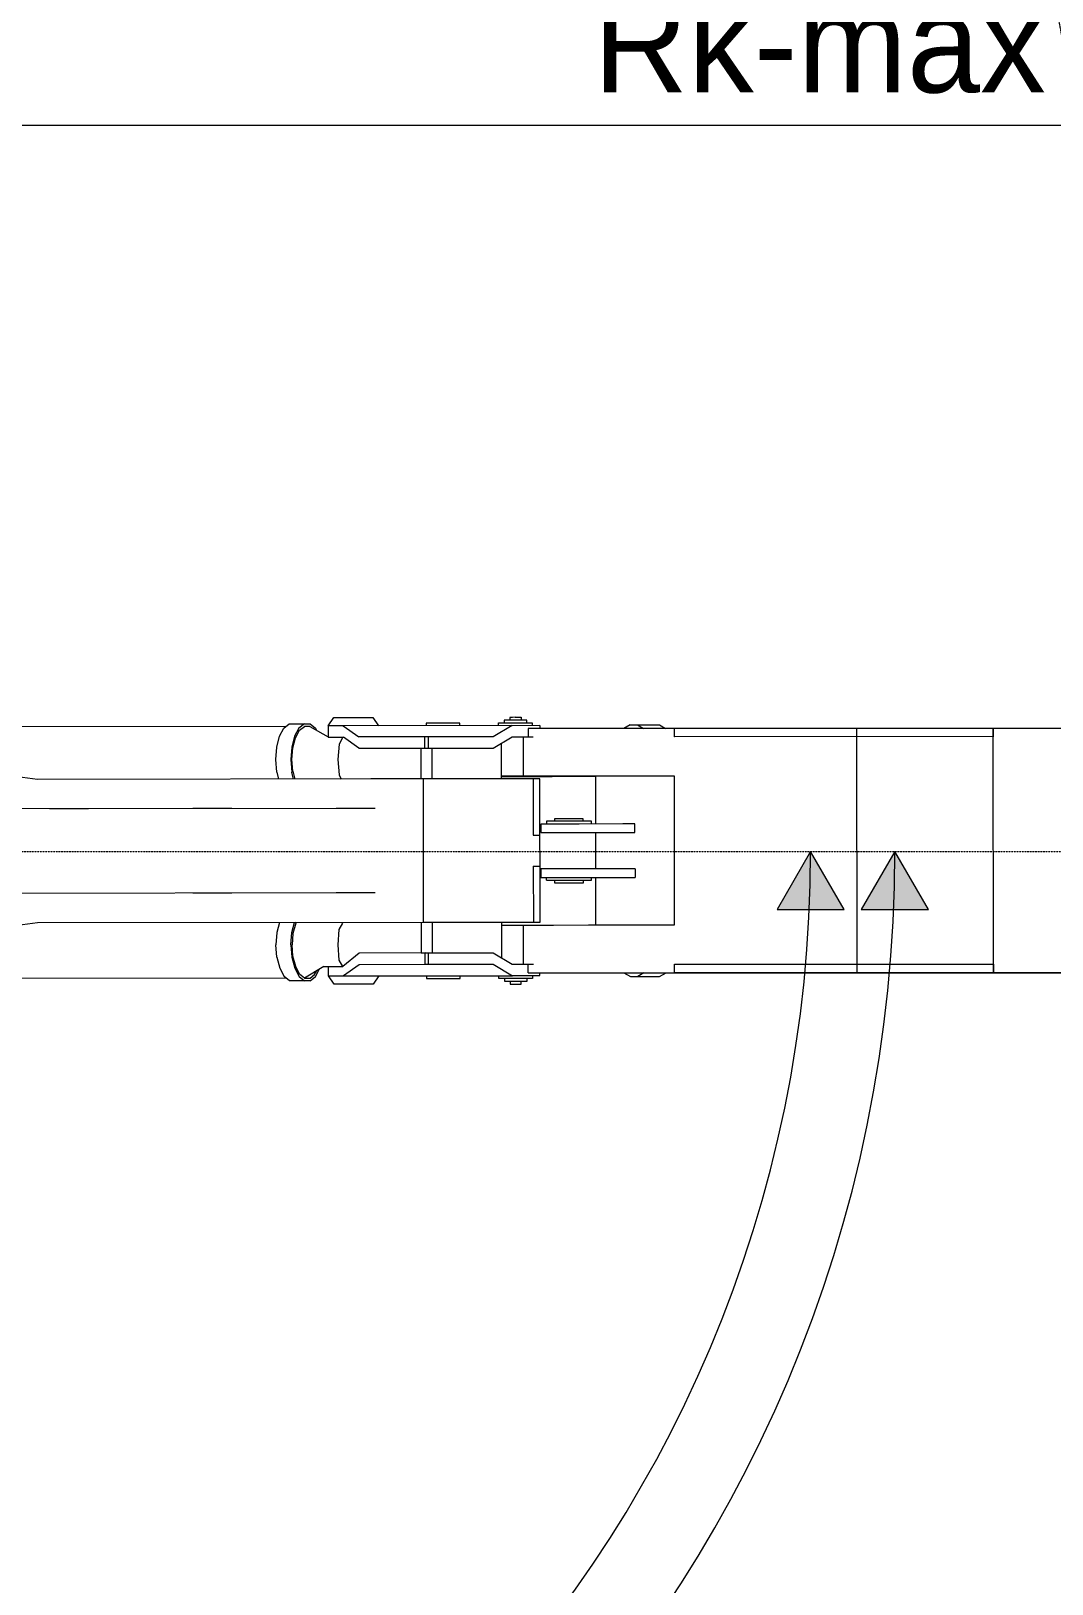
# Model space of a CAD drawing. Header units: millimetres. Extents: x -36433 to 17091, y -3786 to 28324.
# Drawn here: x 5162 to 9210, y 3074 to 9233 of the extents above; entities that cross this region are included whole.
import ezdxf

# ---------------------------------------------------------------- set-up
doc = ezdxf.new("R2010")
doc.units = ezdxf.units.MM
doc.linetypes.add('DASHDOT', pattern=[1, 0.5, -0.25, 0, -0.25])
doc.linetypes.add('HIDDEN2', pattern=[0.1875, 0.125, -0.0625])
doc.styles.get("Standard").update_dxf_attribs({"font": 'arial.ttf'})

msp = doc.modelspace()

# ---------------------------------------------------------------- hatches: boundary and pattern name
at = {"linetype": 'Continuous', "lineweight": 5}
for points in [[(8386.1, 5749.1), (8253.1, 5979.4), (8120.2, 5749.1)], [(8720.1, 5749.1), (8587.1, 5979.4), (8454.2, 5749.1)]]:
    msp.add_hatch(color=256, dxfattribs=at).paths.add_polyline_path(points)

# ---------------------------------------------------------------- linework, layer by layer
at = {"color": 0, "linetype": 'Continuous', "lineweight": 5}
for p, q in [((6173, 6474.9), (5115.4, 6474.2)), ((6147.3, 6436.7), (6165.1, 6468.9)), ((6165.1, 6468.9), (6185.8, 6486.1)), ((6185.8, 6486.1), (6268.8, 6486.1)), ((6224.4, 6468.9), (6206.6, 6436.7)), ((6246.1, 6486.1), (6224.4, 6468.9)), ((6227.3, 6459.7), (6247.1, 6475.5)), ((6267.8, 6475.5), (6247.1, 6475.5)), ((6267.8, 6475.5), (6340, 6433.5)), ((6268.8, 6486.1), (6289.6, 6468.9)), ((6289.6, 6468.9), (6293.5, 6459.7)), ((6340, 6477.5), (6362.7, 6511.1)), ((6340, 6477.5), (6340, 6432.7)), ((6400.3, 6477.5), (6340, 6477.5)), ((6362.7, 6511.1), (6517.9, 6511.1)), ((7179.2, 6478.2), (6400.3, 6477.5)), ((6400.3, 6477.5), (6461.6, 6433.4)), ((6517.9, 6511.1), (6539.7, 6477.5)), ((6729.4, 6488.7), (6729.4, 6477.5)), ((6862.9, 6488.7), (6729.4, 6488.7)), ((6862.9, 6477.5), (6862.9, 6488.7)), ((7069.4, 6478.2), (6994.3, 6434)), ((7016.1, 6489.4), (7149.5, 6489.4)), ((7016.1, 6478.2), (7016.1, 6489.4)), ((7038.8, 6500.6), (7038.8, 6489.4)), ((7127.8, 6500.6), (7038.8, 6500.6)), ((7071.4, 6511.1), (7060.6, 6511.1)), ((7060.6, 6511.1), (7060.6, 6500.6)), ((7067.5, 6477.5), (7069.4, 6478.2)), ((7067.5, 6478.2), (7067.5, 6477.5)), ((7082.3, 6511.8), (7071.4, 6511.1)), ((7081.3, 6500.6), (7082.3, 6500.6)), ((7082.3, 6511.8), (7105, 6511.8)), ((7105, 6511.8), (7105, 6500.6)), ((7127.8, 6489.4), (7127.8, 6500.6)), ((7132.7, 6467), (7132.7, 6433.4)), ((7372.9, 6467), (7132.7, 6467)), ((7149.5, 6489.4), (7149.5, 6478.2)), ((7179.2, 6478.2), (7179.2, 6467)), ((7712.9, 6467.6), (7372.9, 6467)), ((7538, 6481.5), (7513.2, 6467)), ((7538, 6481.5), (7654.6, 6481.5)), ((7566.6, 6481.5), (7590.3, 6467)), ((7654.6, 6481.5), (7677.3, 6467)), ((7712.9, 6434), (7712.9, 6467.6)), ((9508.8, 6467.6), (7712.9, 6467.6)), ((8437.4, 5499), (8436.4, 6467.6)), ((8977.1, 6467.6), (8977.1, 6434)), ((8978.1, 5499), (8977.1, 6467.6)), ((5187.5, 6265.3), (4016.2, 6420.2)), ((6136.4, 6393.2), (6147.3, 6436.7)), ((6206.6, 6436.7), (6195.7, 6393.2)), ((6200.6, 6389.9), (6210.5, 6429.4)), ((6210.5, 6429.4), (6227.3, 6459.7)), ((6340, 6432.7), (6401.2, 6432.7)), ((6383.5, 6405), (6378.5, 6344.4)), ((6398.8, 6432.7), (6383.5, 6405)), ((6461.6, 6388.6), (6401.2, 6432.7)), ((6723.5, 6434), (6461.6, 6433.4)), ((6723.5, 6389.2), (6723.5, 6434)), ((6994.3, 6434), (6723.5, 6434)), ((6736.4, 6434), (6736.4, 6389.2)), ((6994.3, 6389.2), (7070.4, 6433.4)), ((7027.9, 6266.7), (7027.9, 6408.3)), ((7070.4, 6433.4), (7153.1, 6433.4)), ((7113.9, 6433.4), (7113.9, 6277.9)), ((7712.9, 6433.4), (7711.9, 6433.4)), ((8436.4, 6434.7), (7712.9, 6434)), ((8977.1, 6434), (8436.4, 6434.7)), ((6132.4, 6343.8), (6136.4, 6393.2)), ((6136.4, 6294.3), (6132.4, 6343.8)), ((6195.7, 6393.2), (6191.7, 6343.8)), ((6191.7, 6343.8), (6195.7, 6294.3)), ((6196.7, 6343.8), (6200.6, 6389.9)), ((6200.6, 6298.3), (6196.7, 6343.8)), ((6378.5, 6344.4), (6383.5, 6283.1)), ((6461.6, 6388.6), (6723.5, 6389.2)), ((6707.7, 6388.6), (6707.7, 6266.7)), ((6723.5, 6389.2), (6994.3, 6389.2)), ((6751.2, 6389.2), (6751.2, 6266.7)), ((6136.4, 6294.3), (6143.3, 6266)), ((6202.6, 6266), (6195.7, 6294.3)), ((6200.6, 6298.3), (6207.6, 6266)), ((6383.5, 6283.1), (6392.4, 6266)), ((6716.6, 6266.7), (5187.5, 6265.3)), ((7180.1, 6266.7), (6510, 6266.7)), ((6716.6, 6266.7), (6716.6, 5699.3)), ((7026.9, 6277.9), (7026.9, 6277.2)), ((7712.9, 6277.9), (7026.9, 6277.9)), ((7026.9, 6277.2), (7228.6, 6277.2)), ((7153.5, 6266.7), (7153.5, 6043.9)), ((7181.1, 5698.6), (7180.1, 6266.7)), ((7228.6, 6277.2), (7400.6, 6277.9)), ((7400.6, 6277.9), (7400.6, 6088.1)), ((7713.9, 5688.1), (7712.9, 6277.9)), ((6436.9, 6150), (4080.5, 6147.4)), ((5390.1, 6148.7), (5235, 6148.7)), ((5958.5, 6149.4), (5803.3, 6149.4)), ((6526.8, 6150), (6371.6, 6150)), ((7205.8, 6099.3), (7205.8, 6088.1)), ((7383.8, 6099.3), (7205.8, 6099.3)), ((7239.5, 6110.5), (7350.2, 6110.5)), ((7239.5, 6099.3), (7239.5, 6110.5)), ((7350.2, 6110.5), (7350.2, 6099.3)), ((7383.8, 6088.1), (7383.8, 6099.3)), ((7153.5, 6043.9), (7179.2, 6043.9)), ((7184.1, 6088.1), (7184.1, 6054.5)), ((7335.3, 6088.1), (7184.1, 6088.1)), ((7184.1, 6054.5), (7556.7, 6055.1)), ((7509.3, 6088.7), (7335.3, 6088.1)), ((7400.6, 6055.1), (7400.6, 5910.2)), ((7556.7, 6088.7), (7509.3, 6088.7)), ((7556.7, 6055.1), (7556.7, 6088.7)), ((7712.9, 6088.1), (7712.9, 6088.1)), ((7712.9, 6055.1), (7712.9, 6055.1)), ((7153.5, 5921.4), (7180.7, 5921.4)), ((7153.5, 5921.4), (7154.4, 5698.6)), ((7184.1, 5910.2), (7184.1, 5876.6)), ((7557.7, 5910.2), (7184.1, 5910.2)), ((7184.1, 5876.6), (7557.7, 5876.6)), ((7205.8, 5865.4), (7205.8, 5876.6)), ((7205.8, 5865.4), (7383.8, 5865.4)), ((7239.5, 5854.2), (7239.5, 5865.4)), ((7351.1, 5854.2), (7239.5, 5854.2)), ((7351.1, 5865.4), (7351.1, 5854.2)), ((7383.8, 5865.4), (7383.8, 5876.6)), ((7400.6, 5876.6), (7400.6, 5687.4)), ((7557.7, 5910.2), (7557.7, 5876.6)), ((4080.5, 5813.3), (6436.9, 5815.9)), ((5803.3, 5815.3), (5958.5, 5815.3)), ((6371.6, 5815.9), (6526.8, 5815.9)), ((4017.2, 5540.5), (5187.5, 5697.3)), ((5187.5, 5697.3), (6716.6, 5699.3)), ((6147.3, 5698), (6136.4, 5658.5)), ((6196.7, 5658.5), (6206.6, 5698)), ((6211.5, 5694.7), (6200.6, 5654.5)), ((6213.5, 5698.6), (6211.5, 5694.7)), ((6379.5, 5609), (6384.5, 5670.3)), ((6384.5, 5670.3), (6398.3, 5694.7)), ((6708.7, 5698.6), (6708.7, 5576.7)), ((6716.6, 5699.3), (7181.1, 5698.6)), ((6752.2, 5698.6), (6752.2, 5576.7)), ((7027.9, 5698.6), (7027.9, 5556.3)), ((7027.9, 5687.4), (7233.5, 5687.4)), ((7114.9, 5531.9), (7114.9, 5687.4)), ((7154.4, 5698.6), (7180.1, 5698.6)), ((7180.1, 5698.6), (7181.1, 5698.6)), ((7233.5, 5687.4), (7372.9, 5688.1)), ((7372.9, 5688.1), (7713.9, 5688.1)), ((6136.4, 5658.5), (6132.4, 5609)), ((6136.4, 5559.6), (6132.4, 5609)), ((6192.7, 5609), (6196.7, 5658.5)), ((6192.7, 5609), (6196.7, 5559.6)), ((6200.6, 5654.5), (6197.7, 5609)), ((6200.6, 5563.6), (6197.7, 5609)), ((6384.5, 5548.4), (6379.5, 5609)), ((6136.4, 5559.6), (6148.2, 5516.1)), ((6196.7, 5559.6), (6207.6, 5516.1)), ((6211.5, 5523.4), (6200.6, 5563.6)), ((6398.3, 5523.4), (6384.5, 5548.4)), ((6462.6, 5576.1), (6398.3, 5523.4)), ((6724.5, 5576.7), (6462.6, 5576.1)), ((6708.7, 5576.7), (6994.3, 5576.7)), ((6724.5, 5531.9), (6724.5, 5576.7)), ((6737.3, 5576.7), (6737.3, 5531.9)), ((6994.3, 5576.7), (7070.4, 5531.9)), ((6148.2, 5516.1), (6166, 5483.8)), ((6186.8, 5466.7), (6166, 5483.8)), ((6207.6, 5516.1), (6225.3, 5483.8)), ((6227.3, 5493.1), (6211.5, 5523.4)), ((6225.3, 5483.8), (6246.1, 5466.7)), ((6247.1, 5477.2), (6227.3, 5493.1)), ((6323.2, 5522.7), (6247.1, 5477.2)), ((6268.8, 5477.2), (6286.6, 5491.3)), ((6268.8, 5466.7), (6290.6, 5483.8)), ((6286.6, 5491.3), (6293.5, 5505)), ((6290.6, 5483.8), (6304.4, 5511.5)), ((6323.2, 5522.7), (6398.3, 5523.4)), ((6341, 5486.5), (6341, 5522.7)), ((6341, 5486.5), (6541.2, 5486.5)), ((6363.7, 5453.5), (6341, 5486.5)), ((6388.4, 5486.5), (6390.4, 5486.5)), ((6390.4, 5486.5), (6390.4, 5486.5)), ((6401.3, 5487.1), (6462.6, 5531.3)), ((6462.6, 5531.3), (6724.5, 5531.9)), ((6541.2, 5486.5), (6518.9, 5453.5)), ((6541.2, 5486.5), (7071.6, 5486.5)), ((6559.4, 5531.3), (6559.4, 5531.3)), ((6640.5, 5531.3), (6640.5, 5531.3)), ((6724.5, 5531.9), (6994.3, 5531.9)), ((6730.4, 5486.5), (6730.4, 5475.9)), ((6863.9, 5475.9), (6863.9, 5487.1)), ((6994.3, 5531.9), (7071.6, 5486.5)), ((7017.1, 5475.9), (7017.1, 5487.1)), ((7070.4, 5531.9), (7154.4, 5531.9)), ((7070.4, 5487.1), (7180.1, 5487.1)), ((7132.7, 5498.3), (7132.7, 5531.9)), ((7132.7, 5498.3), (9329, 5498.3)), ((7150.5, 5487.1), (7150.5, 5475.9)), ((7180.1, 5487.1), (7180.1, 5498.3)), ((7373.9, 5498.3), (7713.9, 5499)), ((7401.6, 5498.3), (7401.6, 5498.3)), ((7512.3, 5498.3), (7538.9, 5483.2)), ((7538.9, 5483.2), (7654.6, 5483.2)), ((7592.3, 5498.3), (7567.6, 5483.2)), ((7654.6, 5483.2), (7680.3, 5498.3)), ((7713.9, 5531.9), (8437.4, 5532.6)), ((7713.9, 5499), (7713.9, 5531.9)), ((7713.9, 5499), (9537.3, 5499)), ((8437.4, 5532.6), (8436.4, 5531.9)), ((8437.4, 5532.6), (8978.1, 5532.6)), ((8809, 5498.3), (8809, 5499)), ((8978.1, 5499), (8809, 5498.3)), ((8977.1, 5531.9), (8978.1, 5532.6)), ((8978.1, 5532.6), (8978.1, 5499)), ((6173.9, 5476.6), (5115.4, 5475.9)), ((6268.8, 5466.7), (6186.8, 5466.7)), ((6247.1, 5477.2), (6268.8, 5477.2)), ((6518.9, 5453.5), (6363.7, 5453.5)), ((6730.4, 5475.9), (6863.9, 5475.9)), ((7150.5, 5475.9), (7017.1, 5475.9)), ((7039.8, 5475.9), (7039.8, 5464.7)), ((7039.8, 5464.7), (7128.8, 5464.7)), ((7061.5, 5464.7), (7061.5, 5453.5)), ((7061.5, 5453.5), (7106, 5453.5)), ((7082.3, 5464.7), (7083.3, 5464.7)), ((7106, 5453.5), (7106, 5464.7)), ((7128.8, 5464.7), (7128.8, 5475.9))]:
    msp.add_line(p, q, dxfattribs=at)
at = {"linetype": 'Continuous', "lineweight": 5}
msp.add_lwpolyline([(2934.8, 8859.7), (12610.3, 8859.7)], dxfattribs=at)
at = {"linetype": 'HIDDEN2', "lineweight": 5}
msp.add_lwpolyline([(-2836.7, 5979.4), (13690.9, 5979.4)], dxfattribs=at)
at = {"linetype": 'Continuous', "lineweight": 5}
for points in [[(8253.1, 5979.4), (8120.2, 5749.1), (8386.1, 5749.1)], [(8587.1, 5979.4), (8454.2, 5749.1), (8720.1, 5749.1)]]:
    msp.add_lwpolyline(points, close=True, dxfattribs=at)
at = {"linetype": 'DASHDOT', "lineweight": 5}
msp.add_arc((-9111.5, 5797.3), 18676.1, 336.38148, 17.52319, dxfattribs=at)
at = {"linetype": 'Continuous', "lineweight": 5}
for radius, start in [(5055.3, 180), (5389.3, 270)]:
    msp.add_arc((3197.8, 5979.4), radius, start, 0, dxfattribs=at)

# ---------------------------------------------------------------- texts
at = {"linetype": 'Continuous', "lineweight": 5, "insert": (7390.9, 9379.2), "char_height": 389.675, "width": 3251.013, "attachment_point": 1}
msp.add_mtext('{\\fYUZapfHumanR|b0|i0|c0|p2;Rk-max}', dxfattribs=at)

doc.saveas('drawing.dxf')
